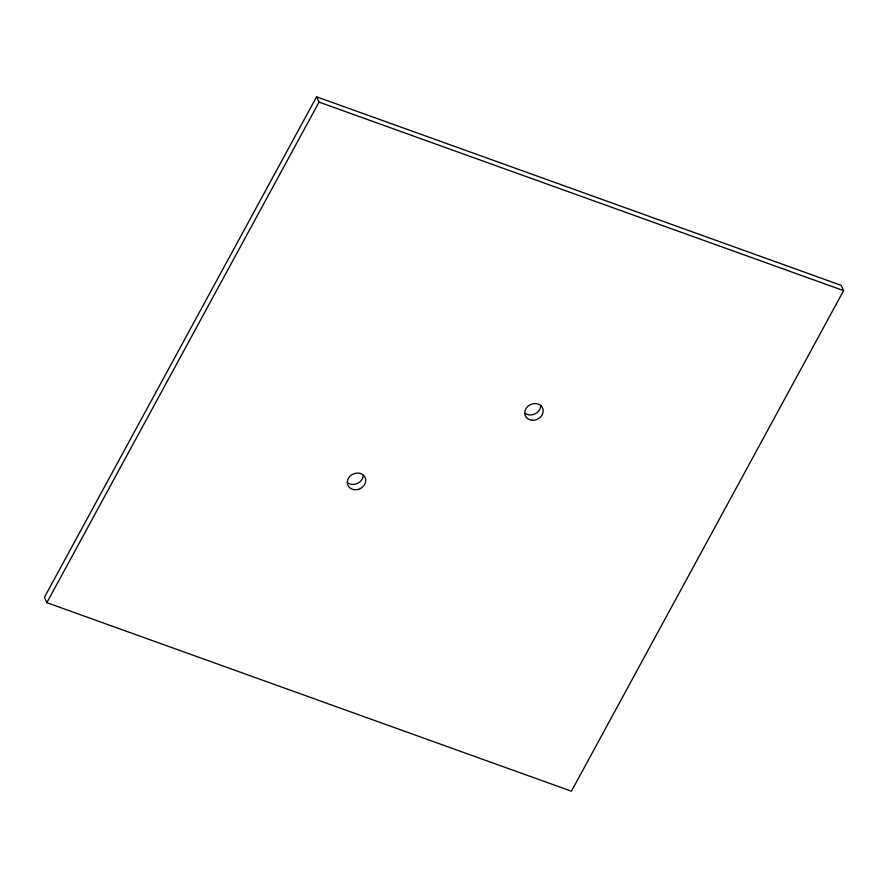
<?xml version="1.0" encoding="UTF-8"?>
<svg xmlns="http://www.w3.org/2000/svg" width="888" height="888" viewBox="0 0 888 888"><rect width="100%" height="100%" fill="white"/><g stroke="black" fill="none" stroke-linecap="round" stroke-linejoin="round"><path stroke-width="1.33" d="M316.583 96.792L44.4 597.358L46.864 602.675L571.417 791.208L843.6 290.642L841.136 285.326L316.583 96.792L319.047 102.109L843.6 290.642M46.864 602.675L319.047 102.109M363.27 475.391A9.457 8.103 -24.9 0 1 357.276 483.516A9.457 8.103 -24.9 0 1 347.286 482.473M540.714 405.305A9.457 8.103 -24.9 0 1 535.331 413.73A9.457 8.103 -24.9 0 1 525.197 413.342M353.801 489.632A9.457 8.103 -24.9 0 0 365.512 478.588A9.457 8.103 -24.9 0 0 350.216 476.012A9.457 8.103 -24.9 0 0 353.801 489.632M531.89 420.224A9.457 8.103 -24.9 0 0 542.79 408.536A9.457 8.103 -24.9 0 0 527.195 406.981A9.457 8.103 -24.9 0 0 531.89 420.224"/></g></svg>
